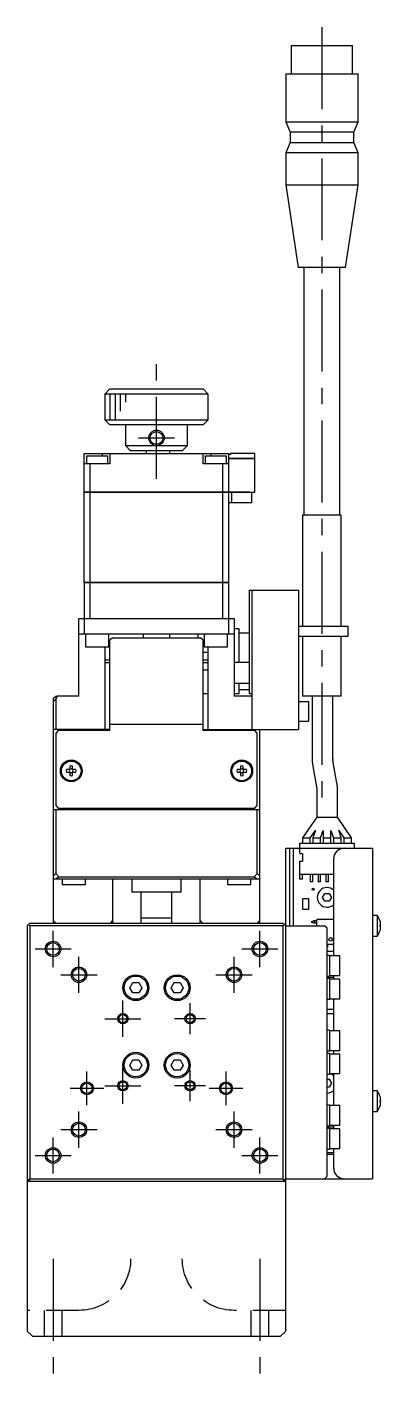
# Model space of a CAD drawing. Extents: x 0 to 738, y -8 to 655.
# Drawn here: x 284.8 to 353.2, y 0 to 263.6 of the extents above; entities that cross this region are included whole.
import ezdxf

# ---------------------------------------------------------------- set-up
doc = ezdxf.new("R2010")
doc.units = 0
doc.header["$LTSCALE"] = 0.5
doc.linetypes.add('CENTER', pattern=[50.8, 31.75, -6.35, 6.35, -6.35])
doc.linetypes.add('DASHED', pattern=[19.05, 12.7, -6.35])
for name, color, linetype in [('MSM_CENTER', 1, 'CENTER'), ('MSM_CONTINUOUS', 7, 'CONTINUOUS'), ('MSM_DASHED', 4, 'DASHED'), ('MSM_NARROW', 5, 'CONTINUOUS')]:
    doc.layers.add(name, color=color, linetype=linetype)

msp = doc.modelspace()

# ---------------------------------------------------------------- linework, layer by layer
at = {"layer": 'MSM_CENTER'}
for p, q in [((341.78, 263.55), (341.78, 112.45)), ((309.78, 176.05), (309.78, 200.5)), ((306.28, 184), (313.28, 184)), ((289.78, 81.5), (289.78, 88.5)), ((329.78, 81.5), (329.78, 88.5)), ((286.28, 85), (293.28, 85)), ((326.28, 85), (333.28, 85)), ((294.78, 76.5), (294.78, 83.5)), ((324.78, 76.5), (324.78, 83.5)), ((291.28, 80), (298.28, 80)), ((321.28, 80), (328.28, 80)), ((303.28, 68), (303.28, 75)), ((316.28, 68.5), (316.28, 74.5)), ((299.78, 71.5), (306.78, 71.5)), ((319.28, 71.5), (313.28, 71.5)), ((296.33, 54.75), (296.33, 61.25)), ((303.28, 55), (303.28, 62)), ((316.28, 55.5), (316.28, 61.5)), ((323.23, 54.75), (323.23, 61.25)), ((299.58, 58), (293.08, 58)), ((299.78, 58.5), (306.78, 58.5)), ((319.28, 58.5), (313.28, 58.5)), ((326.48, 58), (319.98, 58)), ((294.78, 46.5), (294.78, 53.5)), ((324.78, 46.5), (324.78, 53.5)), ((289.78, 41.5), (289.78, 48.5)), ((291.28, 50), (298.28, 50)), ((321.28, 50), (328.28, 50)), ((329.78, 41.5), (329.78, 48.5)), ((286.28, 45), (293.28, 45)), ((326.28, 45), (333.28, 45)), ((289.78, 25), (289.78, 0)), ((329.78, 25), (329.78, 0))]:
    msp.add_line(p, q, dxfattribs=at)
at = {"layer": 'MSM_CONTINUOUS'}
for p, q in [((335.83, 260), (347.73, 260)), ((335.83, 260), (335.83, 254.5)), ((347.73, 254.5), (347.73, 260)), ((334.78, 254.5), (348.78, 254.5)), ((334.78, 254.5), (334.78, 245.2)), ((348.78, 245.2), (348.78, 254.5)), ((334.78, 245.2), (348.78, 245.2)), ((334.78, 245.2), (335.63, 243.2)), ((347.93, 243.2), (348.78, 245.2)), ((347.93, 243.2), (335.63, 243.2)), ((335.63, 243.2), (335.63, 241.2)), ((347.93, 241.2), (347.93, 243.2)), ((335.63, 241.2), (334.78, 239.2)), ((335.63, 241.2), (347.93, 241.2)), ((348.78, 239.2), (347.93, 241.2)), ((348.78, 239.2), (334.78, 239.2)), ((334.78, 239.2), (334.78, 233)), ((348.78, 233), (348.78, 239.2)), ((334.78, 233), (348.78, 233)), ((334.78, 233), (337.21, 217)), ((346.35, 217), (348.78, 233)), ((346.35, 217), (337.21, 217)), ((338.28, 217), (338.28, 169)), ((345.28, 169), (345.28, 217)), ((300.78, 193.5), (299.78, 192.5)), ((319.78, 192.5), (299.78, 192.5)), ((299.78, 192.5), (299.78, 187.5)), ((300.78, 193.5), (318.78, 193.5)), ((319.78, 192.5), (318.78, 193.5)), ((319.78, 187.5), (319.78, 192.5)), ((299.78, 187.5), (319.78, 187.5)), ((299.78, 187.5), (300.78, 186.5)), ((318.78, 186.5), (319.78, 187.5)), ((318.78, 186.5), (300.78, 186.5)), ((303.78, 186.5), (303.78, 182.5)), ((315.78, 182.5), (315.78, 186.5)), ((304.78, 181.5), (303.78, 182.5)), ((303.78, 182.5), (315.78, 182.5)), ((315.78, 182.5), (314.78, 181.5)), ((295.78, 173.5), (295.78, 181)), ((295.78, 181), (323.78, 181)), ((296.28, 180.5), (300.28, 180.5)), ((296.28, 179), (296.28, 180.5)), ((299.28, 181), (299.28, 180.5)), ((300.28, 180.5), (300.28, 179)), ((300.78, 181), (300.78, 179)), ((314.78, 181.5), (304.78, 181.5)), ((307.78, 181.5), (307.78, 181)), ((312.28, 181.5), (312.28, 181)), ((318.78, 179), (318.78, 181)), ((319.28, 180.5), (323.28, 180.5)), ((319.28, 179), (319.28, 180.5)), ((320.28, 181), (320.28, 180.5)), ((323.28, 180.5), (323.28, 179)), ((323.78, 173.5), (323.78, 181)), ((324.08, 180.8), (323.78, 180.8)), ((323.78, 180), (328.78, 180)), ((328.78, 179.99), (323.78, 179.99)), ((324.08, 181), (324.08, 180.8)), ((328.78, 181), (324.08, 181)), ((328.77, 180), (328.77, 179.99)), ((328.78, 180), (328.78, 181)), ((328.78, 173.5), (328.78, 179.99)), ((300.78, 179), (295.78, 179)), ((296.93, 173.5), (296.93, 179)), ((323.78, 179), (318.78, 179)), ((322.62, 173.5), (322.62, 179)), ((295.78, 173.5), (328.78, 173.5)), ((295.78, 156), (295.78, 173.49)), ((327.78, 173.49), (295.78, 173.49)), ((295.79, 173.5), (295.79, 173.49)), ((296.93, 156), (296.93, 173.49)), ((296.94, 173.5), (296.94, 173.49)), ((322.62, 173.5), (322.62, 173.49)), ((322.62, 156), (322.62, 173.49)), ((323.77, 173.5), (323.77, 173.49)), ((323.78, 156), (323.78, 173.49)), ((323.78, 171.5), (328.18, 171.5)), ((324.28, 173.49), (324.28, 171.5)), ((327.78, 173.5), (327.78, 173.49)), ((328.18, 173.5), (328.18, 171.5)), ((345.53, 169), (338.03, 169)), ((338.03, 169), (338.03, 147.5)), ((345.53, 147.5), (345.53, 169)), ((295.78, 156), (323.78, 156)), ((295.78, 155.99), (295.78, 146)), ((323.78, 155.99), (295.78, 155.99)), ((295.79, 156), (295.79, 155.99)), ((296.93, 149), (296.93, 155.99)), ((296.94, 156), (296.94, 155.99)), ((322.62, 156), (322.62, 155.99)), ((322.62, 149), (322.62, 155.99)), ((323.77, 156), (323.77, 155.99)), ((323.78, 146), (323.78, 155.99)), ((327.78, 134.5), (327.78, 154.5)), ((327.78, 154.5), (337.28, 154.5)), ((328.28, 127.5), (328.28, 154.5)), ((337.28, 154.5), (337.28, 127.5)), ((294.78, 149), (324.78, 149)), ((294.78, 134), (294.78, 149)), ((324.78, 149), (324.78, 134)), ((324.78, 146), (294.78, 146)), ((296.03, 146), (296.03, 143.5)), ((300.53, 143.5), (300.53, 146)), ((301.28, 145.3), (300.78, 144.8)), ((301.28, 145.3), (318.28, 145.3)), ((307.28, 145.3), (307.28, 146)), ((312.28, 146), (312.28, 145.3)), ((317.78, 146), (317.78, 145.3)), ((318.78, 144.8), (318.28, 145.3)), ((319.03, 146), (319.03, 143.5)), ((323.53, 143.5), (323.53, 146)), ((325.78, 147), (324.78, 147)), ((325.78, 140.5), (325.78, 147)), ((325.78, 146.25), (327.78, 146.25)), ((337.28, 147.5), (346.78, 147.5)), ((346.78, 145.5), (337.28, 145.5)), ((338.03, 145.5), (338.03, 134)), ((345.53, 134), (345.53, 145.5)), ((346.78, 147.5), (346.78, 145.5)), ((296.03, 143.5), (300.53, 143.5)), ((299.78, 143.5), (299.78, 127.3)), ((300.78, 127.3), (300.78, 144.8)), ((318.78, 127.3), (318.78, 144.8)), ((318.78, 142.5), (319.78, 142.5)), ((319.03, 143.5), (323.53, 143.5)), ((319.78, 127.3), (319.78, 143.5)), ((299.78, 141), (300.78, 141)), ((299.78, 140.5), (300.78, 140.5)), ((318.78, 141), (319.78, 141)), ((318.78, 140.5), (319.78, 140.5)), ((327.78, 140.5), (324.78, 140.5)), ((319.78, 139), (318.78, 139)), ((318.78, 134.5), (319.78, 134.5)), ((324.78, 136.5), (327.78, 136.5)), ((324.78, 134.5), (325.78, 134.5)), ((325.78, 134.5), (325.78, 136.5)), ((325.78, 135.25), (327.78, 135.25)), ((327.78, 134.5), (328.28, 134.5)), ((289.78, 133.5), (290.28, 134)), ((289.78, 133.5), (289.78, 90)), ((290.28, 133.39), (289.78, 132.89)), ((290.58, 134), (290.28, 133.39)), ((290.28, 134), (290.58, 134)), ((290.28, 133.39), (290.28, 127.5)), ((294.78, 134), (290.58, 134)), ((328.28, 134), (324.78, 134)), ((339.28, 132.9), (337.28, 132.9)), ((345.53, 134), (338.03, 134)), ((339.28, 129.1), (339.28, 132.9)), ((339.91, 134), (339.91, 121.69)), ((343.91, 121.69), (343.91, 134)), ((300.78, 127.5), (289.78, 127.5)), ((290.78, 127.3), (290.28, 126.8)), ((290.28, 126.8), (290.28, 112.8)), ((300.78, 127.3), (290.78, 127.3)), ((318.78, 128.5), (300.78, 128.5)), ((318.78, 127.5), (337.28, 127.5)), ((328.78, 127.3), (318.78, 127.3)), ((329.28, 126.8), (328.78, 127.3)), ((329.28, 112.8), (329.28, 126.8)), ((329.78, 90), (329.78, 127.5)), ((337.28, 129.1), (339.28, 129.1)), ((344.7, 117.11), (343.92, 121.51)), ((293.04, 119.74), (292.36, 119.74)), ((292.36, 119.26), (293.04, 119.26)), ((293.04, 120.42), (293.04, 119.74)), ((293.04, 119.26), (293.04, 118.58)), ((293.52, 119.74), (293.52, 120.42)), ((294.2, 119.74), (293.52, 119.74)), ((293.52, 118.58), (293.52, 119.26)), ((293.52, 119.26), (294.2, 119.26)), ((326.04, 119.74), (325.36, 119.74)), ((325.36, 119.26), (326.04, 119.26)), ((326.04, 120.42), (326.04, 119.74)), ((326.04, 119.26), (326.04, 118.58)), ((326.52, 119.74), (326.52, 120.42)), ((327.2, 119.74), (326.52, 119.74)), ((326.52, 118.58), (326.52, 119.26)), ((326.52, 119.26), (327.2, 119.26)), ((339.99, 120.82), (340.76, 116.41)), ((340.78, 116.24), (340.78, 110.5)), ((344.78, 110.5), (344.78, 116.24)), ((289.78, 112), (329.78, 112)), ((290.28, 112.8), (290.78, 112.3)), ((290.28, 112), (290.28, 99.61)), ((290.78, 112.3), (328.78, 112.3)), ((299.78, 112.3), (299.78, 112)), ((301.53, 112), (301.53, 112.3)), ((304.78, 112.3), (304.78, 112.2)), ((304.78, 112.2), (314.78, 112.2)), ((304.78, 112.2), (304.98, 112)), ((314.58, 112), (314.78, 112.2)), ((314.78, 112.2), (314.78, 112.3)), ((318.03, 112.3), (318.03, 112)), ((319.78, 112), (319.78, 112.3)), ((328.78, 112.3), (329.28, 112.8)), ((329.28, 99.61), (329.28, 112)), ((340.78, 110.5), (338.03, 106.5)), ((340.78, 110.5), (344.78, 110.5)), ((347.53, 106.5), (344.78, 110.5)), ((337.53, 105.5), (348.03, 105.5)), ((337.53, 103.5), (337.53, 105.5)), ((338.03, 106.5), (339.53, 106.5)), ((338.03, 106.5), (338.03, 105.5)), ((339.53, 106.5), (340.53, 107.95)), ((339.53, 105.5), (339.53, 106.5)), ((340.53, 107.95), (340.03, 106.5)), ((340.03, 106.5), (341.53, 106.5)), ((340.03, 106.5), (340.03, 105.5)), ((341.53, 106.5), (342.03, 107.95)), ((341.53, 105.5), (341.53, 106.5)), ((342.03, 107.95), (342.03, 105.5)), ((342.03, 106.5), (343.53, 106.5)), ((343.53, 107.95), (344.03, 106.5)), ((343.53, 105.5), (343.53, 107.95)), ((344.03, 106.5), (345.53, 106.5)), ((344.03, 106.5), (344.03, 105.5)), ((345.53, 106.5), (345.03, 107.95)), ((345.03, 107.95), (346.03, 106.5)), ((345.53, 105.5), (345.53, 106.5)), ((346.03, 106.5), (347.53, 106.5)), ((346.03, 106.5), (346.03, 105.5)), ((347.53, 105.5), (347.53, 106.5)), ((348.03, 105.5), (348.03, 104.5)), ((334.78, 11), (334.78, 104.5)), ((334.78, 104.5), (351.58, 104.5)), ((335.58, 89.5), (335.58, 104.5)), ((336.28, 89.5), (336.28, 104.5)), ((337.53, 103.5), (338.03, 103.5)), ((338.03, 103.5), (338.03, 102)), ((351.58, 104.5), (351.58, 40.5)), ((337.53, 102), (338.03, 102)), ((337.53, 98.5), (337.53, 102)), ((344.08, 83.65), (344.08, 102.5)), ((289.78, 99.11), (290.28, 99.61)), ((329.78, 98.5), (289.78, 98.5)), ((290.28, 99.61), (290.89, 99)), ((290.89, 99), (290.39, 98.5)), ((290.89, 99), (328.67, 99)), ((291.53, 98.5), (291.53, 97.5)), ((296.03, 97.5), (296.03, 98.5)), ((301.29, 98.5), (301.29, 90.5)), ((305.03, 98.5), (305.03, 96)), ((314.53, 96), (314.53, 98.5)), ((318.26, 90.5), (318.26, 98.5)), ((323.53, 98.5), (323.53, 97.5)), ((328.03, 97.5), (328.03, 98.5)), ((328.67, 99), (329.28, 99.61)), ((329.17, 98.5), (328.67, 99)), ((329.28, 99.61), (329.78, 99.11)), ((337.53, 99.5), (344.08, 99.5)), ((338.03, 98.5), (337.53, 98.5)), ((338.03, 98.5), (338.03, 99.5)), ((339.53, 99.5), (339.53, 98)), ((340.03, 98), (339.53, 98)), ((340.03, 98), (340.03, 99.5)), ((341.03, 99.5), (341.03, 98)), ((341.53, 98), (341.03, 98)), ((341.53, 98), (341.53, 99.5)), ((342.53, 99.5), (342.53, 98)), ((343.03, 98), (342.53, 98)), ((343.03, 98), (343.03, 99.5)), ((344.03, 99.5), (344.03, 98)), ((344.08, 98), (344.03, 98)), ((291.53, 97.5), (296.03, 97.5)), ((314.53, 96), (305.03, 96)), ((306.78, 96), (306.78, 90)), ((312.78, 90), (312.78, 96)), ((323.53, 97.5), (328.03, 97.5)), ((341.91, 95), (342.34, 95.75)), ((342.34, 94.25), (341.91, 95)), ((342.34, 95.75), (343.21, 95.75)), ((343.21, 95.75), (343.64, 95)), ((343.64, 95), (343.21, 94.25)), ((338.02, 94.7), (338.02, 92.7)), ((339.27, 94.7), (338.02, 94.7)), ((338.02, 92.7), (339.27, 92.7)), ((339.27, 92.7), (339.27, 94.7)), ((343.21, 94.25), (342.34, 94.25)), ((284.78, 89.5), (285.28, 90)), ((285.28, 89.5), (285.03, 89.75)), ((285.28, 90), (334.28, 90)), ((290.28, 90), (289.78, 90.5)), ((301.29, 90.5), (300.79, 90)), ((301.47, 90), (301.29, 90.5)), ((312.78, 91), (306.78, 91)), ((318.26, 90.5), (318.08, 90)), ((318.76, 90), (318.26, 90.5)), ((329.78, 90.5), (329.28, 90)), ((334.28, 90), (334.78, 89.5)), ((334.53, 89.75), (334.28, 89.5)), ((339.78, 90.31), (339.78, 90.11)), ((339.78, 90.31), (340.03, 90.31)), ((340.03, 90.11), (339.78, 90.11)), ((340.03, 90.31), (340.09, 90.43)), ((340.09, 89.99), (340.03, 90.11)), ((340.83, 90.43), (340.09, 90.43)), ((340.83, 89.99), (340.09, 89.99)), ((340.39, 89.99), (340.39, 90.43)), ((340.83, 89.5), (340.83, 90.65)), ((340.93, 90.76), (344.08, 90.76)), ((352.48, 91.5), (351.58, 91.5)), ((352.48, 91.5), (352.48, 87.5)), ((353.05, 90.39), (353.05, 90.39)), ((353.05, 89.68), (353.17, 89.68)), ((353.05, 89.32), (353.05, 89.68)), ((284.78, 89.5), (284.78, 11)), ((334.28, 89.5), (285.28, 89.5)), ((285.28, 89.5), (285.28, 40.5)), ((334.28, 40.5), (334.28, 89.5)), ((334.78, 89.5), (342.28, 89.5)), ((342.78, 89), (342.28, 89.5)), ((342.78, 41), (342.78, 89)), ((351.58, 87.5), (352.48, 87.5)), ((353.17, 89.32), (353.05, 89.32)), ((353.05, 88.61), (353.05, 88.61)), ((344.08, 85.86), (342.78, 85.86)), ((344.08, 84.5), (342.78, 84.5)), ((343.28, 83.75), (342.78, 83.75)), ((343.28, 83.75), (343.28, 79.75)), ((345.28, 83.65), (343.28, 83.65)), ((345.28, 79.85), (345.28, 83.65)), ((342.78, 79.75), (343.28, 79.75)), ((344.08, 79.5), (342.78, 79.5)), ((343.28, 79.25), (342.78, 79.25)), ((343.28, 79.85), (345.28, 79.85)), ((343.28, 79.25), (343.28, 75.25)), ((345.28, 79.15), (343.28, 79.15)), ((344.08, 79.15), (344.08, 79.85)), ((345.28, 75.35), (345.28, 79.15)), ((304.62, 77.5), (305.2, 78.5)), ((305.2, 76.5), (304.62, 77.5)), ((305.2, 78.5), (306.35, 78.5)), ((306.35, 76.5), (305.2, 76.5)), ((306.35, 78.5), (306.93, 77.5)), ((306.93, 77.5), (306.35, 76.5)), ((312.62, 77.5), (313.2, 78.5)), ((313.2, 76.5), (312.62, 77.5)), ((313.2, 78.5), (314.35, 78.5)), ((314.35, 76.5), (313.2, 76.5)), ((314.35, 78.5), (314.93, 77.5)), ((314.93, 77.5), (314.35, 76.5)), ((342.78, 75.25), (343.28, 75.25)), ((343.28, 75.35), (345.28, 75.35)), ((344.08, 69.15), (344.08, 75.35)), ((342.78, 73.37), (344.08, 73.37)), ((344.08, 72.44), (342.78, 72.44)), ((343.28, 69.25), (342.78, 69.25)), ((343.28, 69.25), (343.28, 65.25)), ((343.28, 69.24), (344.08, 69.24)), ((345.28, 69.15), (343.28, 69.15)), ((345.28, 65.35), (345.28, 69.15)), ((304.62, 62.5), (305.2, 63.5)), ((305.2, 63.5), (306.35, 63.5)), ((306.35, 63.5), (306.93, 62.5)), ((312.62, 62.5), (313.2, 63.5)), ((313.2, 63.5), (314.35, 63.5)), ((314.35, 63.5), (314.93, 62.5)), ((342.78, 65.25), (343.28, 65.25)), ((343.28, 64.75), (342.78, 64.75)), ((343.28, 65.35), (345.28, 65.35)), ((343.28, 64.75), (343.28, 60.75)), ((345.28, 64.65), (343.28, 64.65)), ((344.08, 64.65), (344.08, 65.35)), ((345.28, 60.85), (345.28, 64.65)), ((305.2, 61.5), (304.62, 62.5)), ((306.35, 61.5), (305.2, 61.5)), ((306.93, 62.5), (306.35, 61.5)), ((313.2, 61.5), (312.62, 62.5)), ((314.35, 61.5), (313.2, 61.5)), ((314.93, 62.5), (314.35, 61.5)), ((342.78, 60.75), (343.28, 60.75)), ((343.28, 60.85), (345.28, 60.85)), ((344.08, 54.65), (344.08, 60.85)), ((342.78, 59.75), (343.21, 59.75)), ((343.21, 58.25), (342.78, 58.25)), ((343.21, 59.75), (343.64, 59)), ((343.64, 59), (343.21, 58.25)), ((352.48, 57.5), (351.58, 57.5)), ((352.48, 57.5), (352.48, 53.5)), ((353.05, 56.39), (353.05, 56.39)), ((353.05, 55.68), (353.17, 55.68)), ((353.05, 55.32), (353.05, 55.68)), ((343.28, 54.75), (342.78, 54.75)), ((343.28, 54.75), (343.28, 50.75)), ((344.08, 54.66), (343.28, 54.66)), ((345.28, 54.65), (343.28, 54.65)), ((345.28, 50.85), (345.28, 54.65)), ((351.58, 53.5), (352.48, 53.5)), ((353.17, 55.32), (353.05, 55.32)), ((353.05, 54.61), (353.05, 54.61)), ((342.78, 50.75), (343.28, 50.75)), ((344.08, 50.5), (342.78, 50.5)), ((343.28, 50.25), (342.78, 50.25)), ((343.28, 50.85), (345.28, 50.85)), ((343.28, 50.25), (343.28, 46.25)), ((345.28, 50.15), (343.28, 50.15)), ((344.08, 50.15), (344.08, 50.85)), ((345.28, 46.35), (345.28, 50.15)), ((342.78, 46.25), (343.28, 46.25)), ((344.08, 45.5), (342.78, 45.5)), ((344.08, 45.2), (342.78, 45.2)), ((343.28, 46.35), (345.28, 46.35)), ((344.08, 42.5), (344.08, 46.35)), ((285.28, 40), (284.78, 40.5)), ((284.78, 40), (334.78, 40)), ((285.03, 40.25), (285.28, 40.5)), ((285.28, 40.5), (334.28, 40.5)), ((334.28, 40.5), (334.53, 40.25)), ((334.78, 40.5), (334.28, 40)), ((334.78, 40.5), (351.58, 40.5)), ((342.28, 40.5), (342.78, 41)), ((284.78, 11), (285.78, 10)), ((333.78, 10), (334.78, 11)), ((285.78, 10), (333.78, 10))]:
    msp.add_line(p, q, dxfattribs=at)
for centre, radius in [((309.78, 184), 1.23), ((293.28, 119.5), 2.1), ((293.28, 119.5), 1.9), ((326.28, 119.5), 2.1), ((326.28, 119.5), 1.9), ((340.08, 96.56), 0.2), ((343.48, 86.86), 0.35), ((289.78, 85), 1.23), ((329.78, 85), 1.23), ((294.78, 80), 1.23), ((305.78, 77.5), 2.5), ((305.78, 77.5), 2.25), ((313.78, 77.5), 2.5), ((313.78, 77.5), 2.25), ((324.78, 80), 1.23), ((303.28, 71.5), 0.783), ((316.28, 71.5), 0.783), ((305.78, 62.5), 2.5), ((305.78, 62.5), 2.25), ((313.78, 62.5), 2.5), ((313.78, 62.5), 2.25), ((296.33, 58), 1.01), ((303.28, 58.5), 0.783), ((316.28, 58.5), 0.783), ((323.23, 58), 1.01), ((294.78, 50), 1.23), ((324.78, 50), 1.23), ((289.78, 45), 1.23), ((329.78, 45), 1.23)]:
    msp.add_circle(centre, radius, dxfattribs=at)
for centre, radius, start, end in [((344.91, 121.69), 5, 180, 190), ((344.91, 121.69), 1, 180, 190), ((293.28, 119.5), 0.95, 165.3667, 194.6333), ((293.28, 119.5), 0.365, 138.8496, 221.1504), ((293.28, 119.5), 0.95, 75.3667, 104.6333), ((293.28, 119.5), 0.365, 48.8496, 131.1504), ((293.28, 119.5), 0.365, 228.8496, 311.1504), ((293.28, 119.5), 0.365, 318.8496, 41.1504), ((293.28, 119.5), 0.95, 345.3667, 14.6333), ((326.28, 119.5), 0.95, 165.3667, 194.6333), ((326.28, 119.5), 0.365, 138.8496, 221.1504), ((326.28, 119.5), 0.95, 75.3667, 104.6333), ((326.28, 119.5), 0.365, 48.8496, 131.1504), ((326.28, 119.5), 0.365, 228.8496, 311.1504), ((326.28, 119.5), 0.365, 318.8496, 41.1504), ((326.28, 119.5), 0.95, 345.3667, 14.6333), ((293.28, 119.5), 0.95, 255.3667, 284.6333), ((326.28, 119.5), 0.95, 255.3667, 284.6333), ((339.78, 116.24), 1, 0, 10), ((339.78, 116.24), 5, 0, 10), ((346.08, 102.5), 2, 90, 180), ((342.78, 95), 1.9, 46.8264, 313.1736), ((340.93, 90.65), 0.1, 90, 180), ((349.98, 89.5), 3.2, 16.1225, 38.6822), ((349.98, 89.5), 3.19, 3.2297, 16.1067), ((349.98, 89.5), 3.2, 321.3178, 343.8775), ((349.98, 89.5), 3.19, 343.8933, 356.7703), ((342.78, 85.61), 0.2, 270, 90), ((342.78, 59), 1.9, 46.8264, 74.7425), ((342.78, 59), 1.9, 270, 313.1736), ((349.98, 55.5), 3.2, 16.1225, 38.6822), ((349.98, 55.5), 3.19, 3.2297, 16.1067), ((349.98, 55.5), 3.2, 321.3178, 343.8775), ((349.98, 55.5), 3.19, 343.8933, 356.7703), ((346.08, 42.5), 2, 180, 270)]:
    msp.add_arc(centre, radius, start, end, dxfattribs=at)
at = {"layer": 'MSM_DASHED'}
for p, q in [((294.78, 15), (284.78, 15)), ((288.03, 15), (288.03, 10)), ((291.53, 10), (291.53, 15)), ((334.78, 15), (324.78, 15)), ((328.03, 15), (328.03, 10)), ((331.53, 10), (331.53, 15))]:
    msp.add_line(p, q, dxfattribs=at)
at = {"layer": 'MSM_DASHED', "extrusion": (0, 0, -1)}
for centre, start, end in [((-294.78, 25), 180, 270), ((-324.78, 25), 270, 0)]:
    msp.add_arc(centre, 10, start, end, dxfattribs=at)
at = {"layer": 'MSM_NARROW'}
for p, q in [((300.78, 192.5), (300.78, 187.5)), ((301.78, 192.5), (301.78, 187.5)), ((302.78, 192.5), (302.78, 189.2)), ((303.78, 192.5), (303.78, 190.9))]:
    msp.add_line(p, q, dxfattribs=at)
for centre, radius in [((309.78, 184), 1.5), ((289.78, 85), 1.5), ((329.78, 85), 1.5), ((294.78, 80), 1.5), ((324.78, 80), 1.5), ((303.28, 71.5), 1), ((316.28, 71.5), 1), ((296.33, 58), 1.25), ((303.28, 58.5), 1), ((316.28, 58.5), 1), ((323.23, 58), 1.25), ((294.78, 50), 1.5), ((324.78, 50), 1.5), ((289.78, 45), 1.5), ((329.78, 45), 1.5)]:
    msp.add_circle(centre, radius, dxfattribs=at)

doc.saveas('drawing.dxf')
